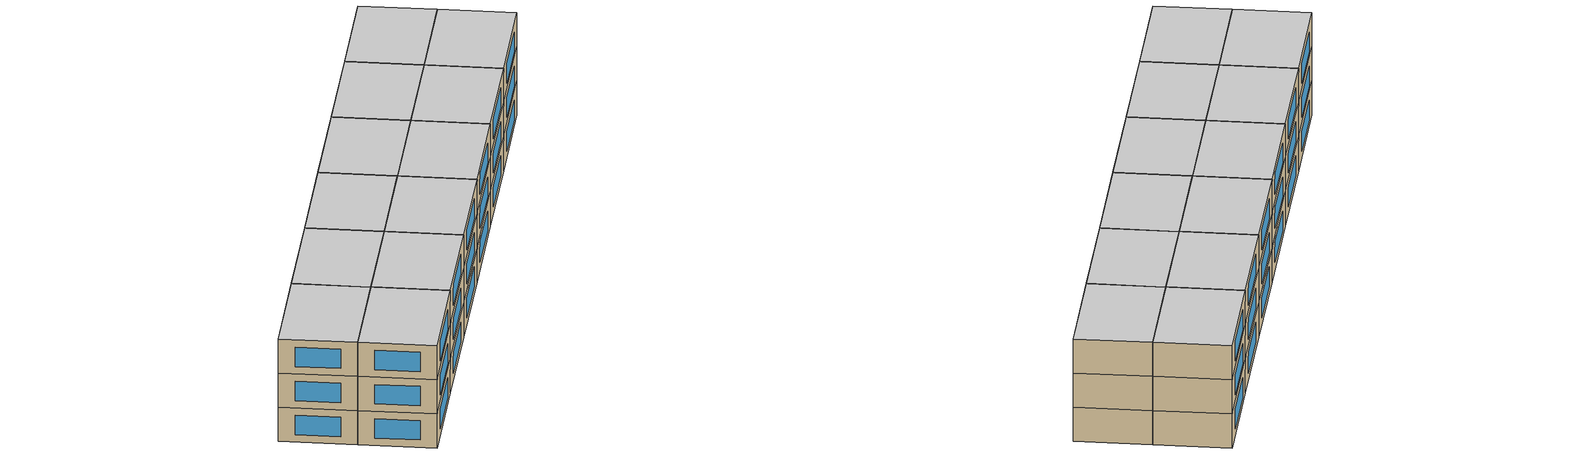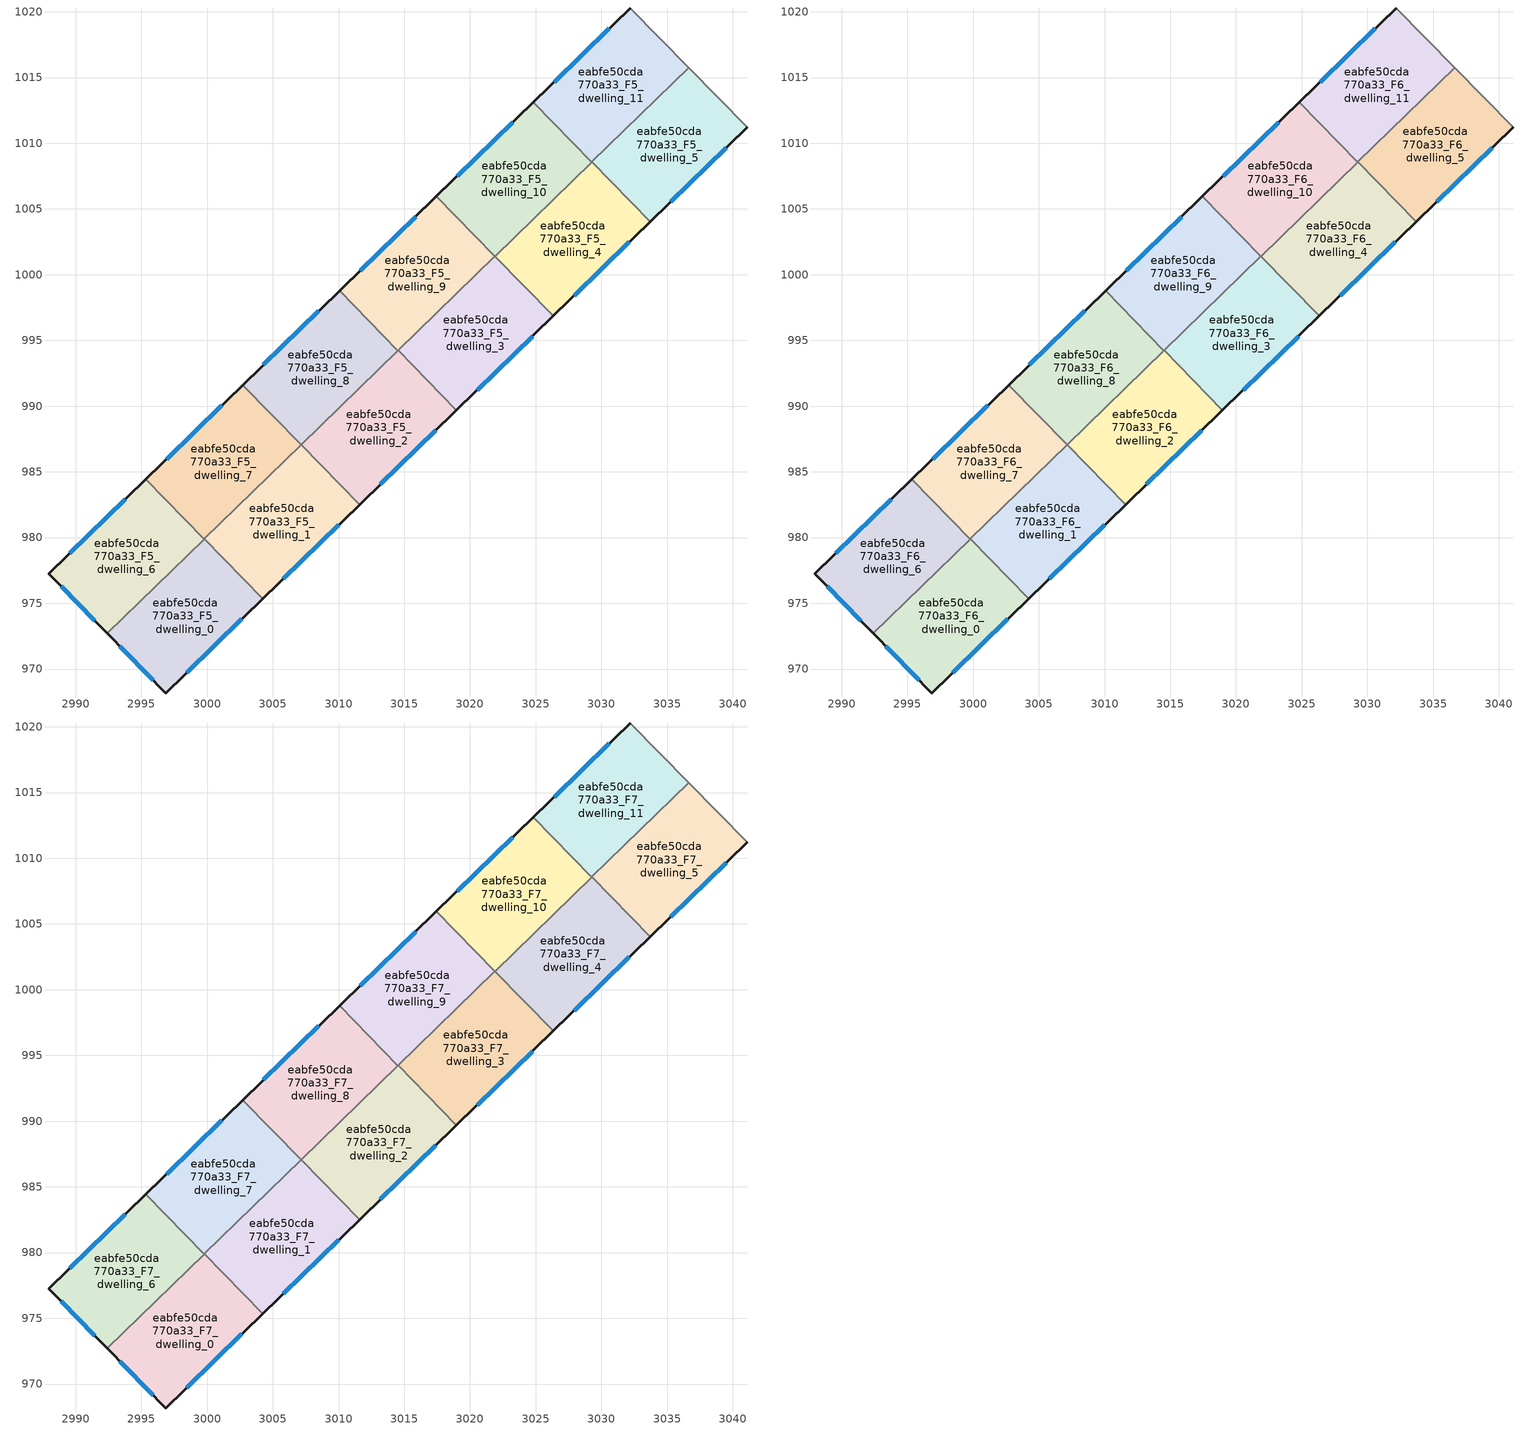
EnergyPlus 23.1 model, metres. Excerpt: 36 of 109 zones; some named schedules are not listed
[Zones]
eabfe50cda770a33_F5_dwelling_0
 floor to eabfe50cda770a33_F4_dwelling_0 (EU_floor_Construction): 2999.79,979.89 3004.23,975.34 2996.87,968.17 2992.41,972.71 z15
 wall outside (EU_wall_Construction): 2992.41,972.71 2996.87,968.17 3004.23,975.34 z15:18
 wall to eabfe50cda770a33_F5_dwelling_1 (EU_wall_Construction): 3004.23,975.34 2999.79,979.89 z15:18
 wall to eabfe50cda770a33_F5_dwelling_6 (EU_wall_Construction): 2999.78,979.88 2992.41,972.71 z15:18
 wall to eabfe50cda770a33_F5_dwelling_7 (EU_wall_Construction): 2999.79,979.89 2999.78,979.88 z15:18
 window (EU_Window_Construction): 2998.44,969.71 3002.65,973.8 / 2993.37,971.74 2995.91,969.15 z15.64:17.36
eabfe50cda770a33_F5_dwelling_1
 floor to eabfe50cda770a33_F4_dwelling_1 (EU_floor_Construction): 3007.16,987.07 3011.6,982.51 3004.23,975.34 2999.79,979.89 z15
 wall outside (EU_wall_Construction): 3004.23,975.34 3011.6,982.51 z15:18
 wall to eabfe50cda770a33_F5_dwelling_2 (EU_wall_Construction): 3011.6,982.51 3007.16,987.07 z15:18
 wall to eabfe50cda770a33_F5_dwelling_7 (EU_wall_Construction): 3007.15,987.05 2999.79,979.89 z15:18
 wall to eabfe50cda770a33_F5_dwelling_8 (EU_wall_Construction): 3007.16,987.07 3007.15,987.05 z15:18
 window (EU_Window_Construction): 3005.81,976.88 3010.02,980.98 z15.64:17.36
eabfe50cda770a33_F5_dwelling_10
 floor to eabfe50cda770a33_F4_dwelling_10 (EU_floor_Construction): 3024.82,1013.13 3029.26,1008.57 3021.89,1001.4 3017.45,1005.95 z15
 wall outside (EU_wall_Construction): 3024.82,1013.13 3017.45,1005.95 z15:18
 wall to eabfe50cda770a33_F5_dwelling_11 (EU_wall_Construction): 3029.26,1008.57 3024.82,1013.13 z15:18
 wall to eabfe50cda770a33_F5_dwelling_9 (EU_wall_Construction): 3017.45,1005.95 3021.89,1001.4 z15:18
 wall to eabfe50cda770a33_F5_dwelling_4 (EU_wall_Construction): 3021.91,1001.41 3029.26,1008.57 z15:18
 wall to eabfe50cda770a33_F5_dwelling_3 (EU_wall_Construction): 3021.89,1001.4 3021.91,1001.41 z15:18
 window (EU_Window_Construction): 3023.24,1011.59 3019.03,1007.49 z15.64:17.36
eabfe50cda770a33_F5_dwelling_11
 floor to eabfe50cda770a33_F4_dwelling_11 (EU_floor_Construction): 3032.18,1020.29 3036.64,1015.75 3029.26,1008.57 3024.82,1013.13 z15
 wall outside (EU_wall_Construction): 3032.18,1020.29 3024.82,1013.13 z15:18
 wall adiabatic (EU_wall_Construction): 3036.64,1015.75 3032.18,1020.29 z15:18
 wall to eabfe50cda770a33_F5_dwelling_5 (EU_wall_Construction): 3029.28,1008.59 3036.64,1015.75 z15:18
 wall to eabfe50cda770a33_F5_dwelling_4 (EU_wall_Construction): 3029.26,1008.57 3029.27,1008.59 z15:18
 window (EU_Window_Construction): 3030.61,1018.76 3026.4,1014.66 z15.64:17.36
eabfe50cda770a33_F5_dwelling_2
 floor to eabfe50cda770a33_F4_dwelling_2 (EU_floor_Construction): 3014.53,994.24 3018.97,989.68 3011.6,982.51 3007.16,987.07 z15
 wall outside (EU_wall_Construction): 3011.6,982.51 3018.97,989.68 z15:18
 wall to eabfe50cda770a33_F5_dwelling_3 (EU_wall_Construction): 3018.97,989.68 3014.53,994.24 z15:18
 wall to eabfe50cda770a33_F5_dwelling_8 (EU_wall_Construction): 3014.52,994.22 3007.16,987.07 z15:18
 wall to eabfe50cda770a33_F5_dwelling_9 (EU_wall_Construction): 3014.53,994.24 3014.52,994.22 z15:18
 window (EU_Window_Construction): 3013.18,984.05 3017.39,988.15 z15.64:17.36
eabfe50cda770a33_F5_dwelling_3
 floor to eabfe50cda770a33_F4_dwelling_3 (EU_floor_Construction): 3021.91,1001.42 3026.34,996.86 3018.97,989.68 3014.53,994.24 z15
 wall outside (EU_wall_Construction): 3018.97,989.68 3026.34,996.86 z15:18
 wall to eabfe50cda770a33_F5_dwelling_4 (EU_wall_Construction): 3026.34,996.86 3021.91,1001.42 z15:18
 wall to eabfe50cda770a33_F5_dwelling_9 (EU_wall_Construction): 3021.89,1001.4 3014.53,994.24 z15:18
 window (EU_Window_Construction): 3020.55,991.22 3024.76,995.32 z15.64:17.36
eabfe50cda770a33_F5_dwelling_4
 floor to eabfe50cda770a33_F4_dwelling_4 (EU_floor_Construction): 3029.28,1008.59 3033.71,1004.03 3026.34,996.86 3021.91,1001.42 z15
 wall outside (EU_wall_Construction): 3026.34,996.86 3033.71,1004.03 z15:18
 wall to eabfe50cda770a33_F5_dwelling_5 (EU_wall_Construction): 3033.71,1004.03 3029.28,1008.59 z15:18
 window (EU_Window_Construction): 3027.92,998.39 3032.13,1002.49 z15.64:17.36
eabfe50cda770a33_F5_dwelling_5
 floor to eabfe50cda770a33_F4_dwelling_5 (EU_floor_Construction): 3036.64,1015.75 3041.09,1011.21 3033.71,1004.03 3029.28,1008.59 z15
 wall outside (EU_wall_Construction): 3033.71,1004.03 3041.09,1011.21 z15:18
 wall adiabatic (EU_wall_Construction): 3041.09,1011.21 3036.64,1015.75 z15:18
 window (EU_Window_Construction): 3035.29,1005.57 3039.51,1009.67 z15.64:17.36
eabfe50cda770a33_F5_dwelling_6
 floor to eabfe50cda770a33_F4_dwelling_6 (EU_floor_Construction): 2995.34,984.43 2999.78,979.88 2992.41,972.71 2987.96,977.25 z15
 wall outside (EU_wall_Construction): 2995.34,984.43 2987.96,977.25 2992.41,972.71 z15:18
 wall to eabfe50cda770a33_F5_dwelling_7 (EU_wall_Construction): 2999.78,979.88 2995.34,984.43 z15:18
 window (EU_Window_Construction): 2988.91,976.28 2991.46,973.69 / 2993.76,982.9 2989.54,978.79 z15.64:17.36
eabfe50cda770a33_F5_dwelling_7
 floor to eabfe50cda770a33_F4_dwelling_7 (EU_floor_Construction): 3002.71,991.61 3007.15,987.05 2999.78,979.88 2995.34,984.43 z15
 wall outside (EU_wall_Construction): 3002.71,991.61 2995.34,984.43 z15:18
 wall to eabfe50cda770a33_F5_dwelling_8 (EU_wall_Construction): 3007.15,987.05 3002.71,991.61 z15:18
 window (EU_Window_Construction): 3001.13,990.07 2996.92,985.97 z15.64:17.36
eabfe50cda770a33_F5_dwelling_8
 floor to eabfe50cda770a33_F4_dwelling_8 (EU_floor_Construction): 3010.08,998.78 3014.52,994.22 3007.15,987.05 3002.71,991.61 z15
 wall outside (EU_wall_Construction): 3010.08,998.78 3002.71,991.61 z15:18
 wall to eabfe50cda770a33_F5_dwelling_9 (EU_wall_Construction): 3014.52,994.22 3010.08,998.78 z15:18
 window (EU_Window_Construction): 3008.5,997.24 3004.29,993.14 z15.64:17.36
eabfe50cda770a33_F5_dwelling_9
 floor to eabfe50cda770a33_F4_dwelling_9 (EU_floor_Construction): 3017.45,1005.95 3021.89,1001.4 3014.52,994.22 3010.08,998.78 z15
 wall outside (EU_wall_Construction): 3017.45,1005.95 3010.08,998.78 z15:18
 window (EU_Window_Construction): 3015.87,1004.42 3011.66,1000.32 z15.64:17.36
eabfe50cda770a33_F6_dwelling_0
 floor to eabfe50cda770a33_F5_dwelling_0 (EU_floor_Construction): 2999.79,979.89 3004.23,975.34 2996.87,968.17 2992.41,972.71 z18
 wall outside (EU_wall_Construction): 2992.41,972.71 2996.87,968.17 3004.23,975.34 z18:21
 wall to eabfe50cda770a33_F6_dwelling_1 (EU_wall_Construction): 3004.23,975.34 2999.79,979.89 z18:21
 wall to eabfe50cda770a33_F6_dwelling_6 (EU_wall_Construction): 2999.78,979.88 2992.41,972.71 z18:21
 wall to eabfe50cda770a33_F6_dwelling_7 (EU_wall_Construction): 2999.79,979.89 2999.78,979.88 z18:21
 window (EU_Window_Construction): 2998.44,969.71 3002.65,973.8 / 2993.37,971.74 2995.91,969.15 z18.64:20.36
eabfe50cda770a33_F6_dwelling_1
 floor to eabfe50cda770a33_F5_dwelling_1 (EU_floor_Construction): 3007.16,987.07 3011.6,982.51 3004.23,975.34 2999.79,979.89 z18
 wall outside (EU_wall_Construction): 3004.23,975.34 3011.6,982.51 z18:21
 wall to eabfe50cda770a33_F6_dwelling_2 (EU_wall_Construction): 3011.6,982.51 3007.16,987.07 z18:21
 wall to eabfe50cda770a33_F6_dwelling_7 (EU_wall_Construction): 3007.15,987.05 2999.79,979.89 z18:21
 wall to eabfe50cda770a33_F6_dwelling_8 (EU_wall_Construction): 3007.16,987.07 3007.15,987.05 z18:21
 window (EU_Window_Construction): 3005.81,976.88 3010.02,980.98 z18.64:20.36
eabfe50cda770a33_F6_dwelling_10
 floor to eabfe50cda770a33_F5_dwelling_10 (EU_floor_Construction): 3024.82,1013.13 3029.26,1008.57 3021.89,1001.4 3017.45,1005.95 z18
 wall outside (EU_wall_Construction): 3024.82,1013.13 3017.45,1005.95 z18:21
 wall to eabfe50cda770a33_F6_dwelling_11 (EU_wall_Construction): 3029.26,1008.57 3024.82,1013.13 z18:21
 wall to eabfe50cda770a33_F6_dwelling_9 (EU_wall_Construction): 3017.45,1005.95 3021.89,1001.4 z18:21
 wall to eabfe50cda770a33_F6_dwelling_4 (EU_wall_Construction): 3021.91,1001.41 3029.26,1008.57 z18:21
 wall to eabfe50cda770a33_F6_dwelling_3 (EU_wall_Construction): 3021.89,1001.4 3021.91,1001.41 z18:21
 window (EU_Window_Construction): 3023.24,1011.59 3019.03,1007.49 z18.64:20.36
eabfe50cda770a33_F6_dwelling_11
 floor to eabfe50cda770a33_F5_dwelling_11 (EU_floor_Construction): 3032.18,1020.29 3036.64,1015.75 3029.26,1008.57 3024.82,1013.13 z18
 wall outside (EU_wall_Construction): 3032.18,1020.29 3024.82,1013.13 z18:21
 wall adiabatic (EU_wall_Construction): 3036.64,1015.75 3032.18,1020.29 z18:21
 wall to eabfe50cda770a33_F6_dwelling_5 (EU_wall_Construction): 3029.28,1008.59 3036.64,1015.75 z18:21
 wall to eabfe50cda770a33_F6_dwelling_4 (EU_wall_Construction): 3029.26,1008.57 3029.27,1008.59 z18:21
 window (EU_Window_Construction): 3030.61,1018.76 3026.4,1014.66 z18.64:20.36
eabfe50cda770a33_F6_dwelling_2
 floor to eabfe50cda770a33_F5_dwelling_2 (EU_floor_Construction): 3014.53,994.24 3018.97,989.68 3011.6,982.51 3007.16,987.07 z18
 wall outside (EU_wall_Construction): 3011.6,982.51 3018.97,989.68 z18:21
 wall to eabfe50cda770a33_F6_dwelling_3 (EU_wall_Construction): 3018.97,989.68 3014.53,994.24 z18:21
 wall to eabfe50cda770a33_F6_dwelling_8 (EU_wall_Construction): 3014.52,994.22 3007.16,987.07 z18:21
 wall to eabfe50cda770a33_F6_dwelling_9 (EU_wall_Construction): 3014.53,994.24 3014.52,994.22 z18:21
 window (EU_Window_Construction): 3013.18,984.05 3017.39,988.15 z18.64:20.36
eabfe50cda770a33_F6_dwelling_3
 floor to eabfe50cda770a33_F5_dwelling_3 (EU_floor_Construction): 3021.91,1001.42 3026.34,996.86 3018.97,989.68 3014.53,994.24 z18
 wall outside (EU_wall_Construction): 3018.97,989.68 3026.34,996.86 z18:21
 wall to eabfe50cda770a33_F6_dwelling_4 (EU_wall_Construction): 3026.34,996.86 3021.91,1001.42 z18:21
 wall to eabfe50cda770a33_F6_dwelling_9 (EU_wall_Construction): 3021.89,1001.4 3014.53,994.24 z18:21
 window (EU_Window_Construction): 3020.55,991.22 3024.76,995.32 z18.64:20.36
eabfe50cda770a33_F6_dwelling_4
 floor to eabfe50cda770a33_F5_dwelling_4 (EU_floor_Construction): 3029.28,1008.59 3033.71,1004.03 3026.34,996.86 3021.91,1001.42 z18
 wall outside (EU_wall_Construction): 3026.34,996.86 3033.71,1004.03 z18:21
 wall to eabfe50cda770a33_F6_dwelling_5 (EU_wall_Construction): 3033.71,1004.03 3029.28,1008.59 z18:21
 window (EU_Window_Construction): 3027.92,998.39 3032.13,1002.49 z18.64:20.36
eabfe50cda770a33_F6_dwelling_5
 floor to eabfe50cda770a33_F5_dwelling_5 (EU_floor_Construction): 3036.64,1015.75 3041.09,1011.21 3033.71,1004.03 3029.28,1008.59 z18
 wall outside (EU_wall_Construction): 3033.71,1004.03 3041.09,1011.21 z18:21
 wall adiabatic (EU_wall_Construction): 3041.09,1011.21 3036.64,1015.75 z18:21
 window (EU_Window_Construction): 3035.29,1005.57 3039.51,1009.67 z18.64:20.36
eabfe50cda770a33_F6_dwelling_6
 floor to eabfe50cda770a33_F5_dwelling_6 (EU_floor_Construction): 2995.34,984.43 2999.78,979.88 2992.41,972.71 2987.96,977.25 z18
 wall outside (EU_wall_Construction): 2995.34,984.43 2987.96,977.25 2992.41,972.71 z18:21
 wall to eabfe50cda770a33_F6_dwelling_7 (EU_wall_Construction): 2999.78,979.88 2995.34,984.43 z18:21
 window (EU_Window_Construction): 2988.91,976.28 2991.46,973.69 / 2993.76,982.9 2989.54,978.79 z18.64:20.36
eabfe50cda770a33_F6_dwelling_7
 floor to eabfe50cda770a33_F5_dwelling_7 (EU_floor_Construction): 3002.71,991.61 3007.15,987.05 2999.78,979.88 2995.34,984.43 z18
 wall outside (EU_wall_Construction): 3002.71,991.61 2995.34,984.43 z18:21
 wall to eabfe50cda770a33_F6_dwelling_8 (EU_wall_Construction): 3007.15,987.05 3002.71,991.61 z18:21
 window (EU_Window_Construction): 3001.13,990.07 2996.92,985.97 z18.64:20.36
eabfe50cda770a33_F6_dwelling_8
 floor to eabfe50cda770a33_F5_dwelling_8 (EU_floor_Construction): 3010.08,998.78 3014.52,994.22 3007.15,987.05 3002.71,991.61 z18
 wall outside (EU_wall_Construction): 3010.08,998.78 3002.71,991.61 z18:21
 wall to eabfe50cda770a33_F6_dwelling_9 (EU_wall_Construction): 3014.52,994.22 3010.08,998.78 z18:21
 window (EU_Window_Construction): 3008.5,997.24 3004.29,993.14 z18.64:20.36
eabfe50cda770a33_F6_dwelling_9
 floor to eabfe50cda770a33_F5_dwelling_9 (EU_floor_Construction): 3017.45,1005.95 3021.89,1001.4 3014.52,994.22 3010.08,998.78 z18
 wall outside (EU_wall_Construction): 3017.45,1005.95 3010.08,998.78 z18:21
 window (EU_Window_Construction): 3015.87,1004.42 3011.66,1000.32 z18.64:20.36
eabfe50cda770a33_F7_dwelling_0
 floor to eabfe50cda770a33_F6_dwelling_0 (EU_floor_Construction): 2999.79,979.89 3004.23,975.34 2996.87,968.17 2992.41,972.71 z21
 wall outside (EU_wall_Construction): 2992.41,972.71 2996.87,968.17 3004.23,975.34 z21:24
 wall to eabfe50cda770a33_F7_dwelling_1 (EU_wall_Construction): 3004.23,975.34 2999.79,979.89 z21:24
 wall to eabfe50cda770a33_F7_dwelling_6 (EU_wall_Construction): 2999.78,979.88 2992.41,972.71 z21:24
 wall to eabfe50cda770a33_F7_dwelling_7 (EU_wall_Construction): 2999.79,979.89 2999.78,979.88 z21:24
 window (EU_Window_Construction): 2998.44,969.71 3002.65,973.8 / 2993.37,971.74 2995.91,969.15 z21.64:23.36
 ceiling to eabfe50cda770a33_F8_dwelling_0 (EU_floor_Construction): 3004.23,975.34 2999.79,979.89 2992.41,972.71 2996.87,968.17 z24
eabfe50cda770a33_F7_dwelling_1
 floor to eabfe50cda770a33_F6_dwelling_1 (EU_floor_Construction): 3007.16,987.07 3011.6,982.51 3004.23,975.34 2999.79,979.89 z21
 wall outside (EU_wall_Construction): 3004.23,975.34 3011.6,982.51 z21:24
 wall to eabfe50cda770a33_F7_dwelling_2 (EU_wall_Construction): 3011.6,982.51 3007.16,987.07 z21:24
 wall to eabfe50cda770a33_F7_dwelling_7 (EU_wall_Construction): 3007.15,987.05 2999.79,979.89 z21:24
 wall to eabfe50cda770a33_F7_dwelling_8 (EU_wall_Construction): 3007.16,987.07 3007.15,987.05 z21:24
 window (EU_Window_Construction): 3005.81,976.88 3010.02,980.98 z21.64:23.36
 ceiling to eabfe50cda770a33_F8_dwelling_1 (EU_floor_Construction): 3011.6,982.51 3007.16,987.07 2999.79,979.89 3004.23,975.34 z24
eabfe50cda770a33_F7_dwelling_10
 floor to eabfe50cda770a33_F6_dwelling_10 (EU_floor_Construction): 3024.82,1013.13 3029.26,1008.57 3021.89,1001.4 3017.45,1005.95 z21
 wall outside (EU_wall_Construction): 3024.82,1013.13 3017.45,1005.95 z21:24
 wall to eabfe50cda770a33_F7_dwelling_11 (EU_wall_Construction): 3029.26,1008.57 3024.82,1013.13 z21:24
 wall to eabfe50cda770a33_F7_dwelling_9 (EU_wall_Construction): 3017.45,1005.95 3021.89,1001.4 z21:24
 wall to eabfe50cda770a33_F7_dwelling_4 (EU_wall_Construction): 3021.91,1001.41 3029.26,1008.57 z21:24
 wall to eabfe50cda770a33_F7_dwelling_3 (EU_wall_Construction): 3021.89,1001.4 3021.91,1001.41 z21:24
 window (EU_Window_Construction): 3023.24,1011.59 3019.03,1007.49 z21.64:23.36
 ceiling to eabfe50cda770a33_F8_dwelling_10 (EU_floor_Construction): 3029.26,1008.57 3024.82,1013.13 3017.45,1005.95 3021.89,1001.4 z24
eabfe50cda770a33_F7_dwelling_11
 floor to eabfe50cda770a33_F6_dwelling_11 (EU_floor_Construction): 3032.18,1020.29 3036.64,1015.75 3029.26,1008.57 3024.82,1013.13 z21
 wall outside (EU_wall_Construction): 3032.18,1020.29 3024.82,1013.13 z21:24
 wall adiabatic (EU_wall_Construction): 3036.64,1015.75 3032.18,1020.29 z21:24
 wall to eabfe50cda770a33_F7_dwelling_5 (EU_wall_Construction): 3029.28,1008.59 3036.64,1015.75 z21:24
 wall to eabfe50cda770a33_F7_dwelling_4 (EU_wall_Construction): 3029.26,1008.57 3029.27,1008.59 z21:24
 window (EU_Window_Construction): 3030.61,1018.76 3026.4,1014.66 z21.64:23.36
 ceiling to eabfe50cda770a33_F8_dwelling_11 (EU_floor_Construction): 3036.64,1015.75 3032.18,1020.29 3024.82,1013.13 3029.26,1008.57 z24
eabfe50cda770a33_F7_dwelling_2
 floor to eabfe50cda770a33_F6_dwelling_2 (EU_floor_Construction): 3014.53,994.24 3018.97,989.68 3011.6,982.51 3007.16,987.07 z21
 wall outside (EU_wall_Construction): 3011.6,982.51 3018.97,989.68 z21:24
 wall to eabfe50cda770a33_F7_dwelling_3 (EU_wall_Construction): 3018.97,989.68 3014.53,994.24 z21:24
 wall to eabfe50cda770a33_F7_dwelling_8 (EU_wall_Construction): 3014.52,994.22 3007.16,987.07 z21:24
 wall to eabfe50cda770a33_F7_dwelling_9 (EU_wall_Construction): 3014.53,994.24 3014.52,994.22 z21:24
 window (EU_Window_Construction): 3013.18,984.05 3017.39,988.15 z21.64:23.36
 ceiling to eabfe50cda770a33_F8_dwelling_2 (EU_floor_Construction): 3018.97,989.68 3014.53,994.24 3007.16,987.07 3011.6,982.51 z24
eabfe50cda770a33_F7_dwelling_3
 floor to eabfe50cda770a33_F6_dwelling_3 (EU_floor_Construction): 3021.91,1001.42 3026.34,996.86 3018.97,989.68 3014.53,994.24 z21
 wall outside (EU_wall_Construction): 3018.97,989.68 3026.34,996.86 z21:24
 wall to eabfe50cda770a33_F7_dwelling_4 (EU_wall_Construction): 3026.34,996.86 3021.91,1001.42 z21:24
 wall to eabfe50cda770a33_F7_dwelling_9 (EU_wall_Construction): 3021.89,1001.4 3014.53,994.24 z21:24
 window (EU_Window_Construction): 3020.55,991.22 3024.76,995.32 z21.64:23.36
 ceiling to eabfe50cda770a33_F8_dwelling_3 (EU_floor_Construction): 3026.34,996.86 3021.91,1001.42 3014.53,994.24 3018.97,989.68 z24
eabfe50cda770a33_F7_dwelling_4
 floor to eabfe50cda770a33_F6_dwelling_4 (EU_floor_Construction): 3029.28,1008.59 3033.71,1004.03 3026.34,996.86 3021.91,1001.42 z21
 wall outside (EU_wall_Construction): 3026.34,996.86 3033.71,1004.03 z21:24
 wall to eabfe50cda770a33_F7_dwelling_5 (EU_wall_Construction): 3033.71,1004.03 3029.28,1008.59 z21:24
 window (EU_Window_Construction): 3027.92,998.39 3032.13,1002.49 z21.64:23.36
 ceiling to eabfe50cda770a33_F8_dwelling_4 (EU_floor_Construction): 3033.71,1004.03 3029.28,1008.59 3021.91,1001.42 3026.34,996.86 z24
eabfe50cda770a33_F7_dwelling_5
 floor to eabfe50cda770a33_F6_dwelling_5 (EU_floor_Construction): 3036.64,1015.75 3041.09,1011.21 3033.71,1004.03 3029.28,1008.59 z21
 wall outside (EU_wall_Construction): 3033.71,1004.03 3041.09,1011.21 z21:24
 wall adiabatic (EU_wall_Construction): 3041.09,1011.21 3036.64,1015.75 z21:24
 window (EU_Window_Construction): 3035.29,1005.57 3039.51,1009.67 z21.64:23.36
 ceiling to eabfe50cda770a33_F8_dwelling_5 (EU_floor_Construction): 3041.09,1011.21 3036.64,1015.75 3029.28,1008.59 3033.71,1004.03 z24
eabfe50cda770a33_F7_dwelling_6
 floor to eabfe50cda770a33_F6_dwelling_6 (EU_floor_Construction): 2995.34,984.43 2999.78,979.88 2992.41,972.71 2987.96,977.25 z21
 wall outside (EU_wall_Construction): 2995.34,984.43 2987.96,977.25 2992.41,972.71 z21:24
 wall to eabfe50cda770a33_F7_dwelling_7 (EU_wall_Construction): 2999.78,979.88 2995.34,984.43 z21:24
 window (EU_Window_Construction): 2988.91,976.28 2991.46,973.69 / 2993.76,982.9 2989.54,978.79 z21.64:23.36
 ceiling to eabfe50cda770a33_F8_dwelling_6 (EU_floor_Construction): 2999.78,979.88 2995.34,984.43 2987.96,977.25 2992.41,972.71 z24
eabfe50cda770a33_F7_dwelling_7
 floor to eabfe50cda770a33_F6_dwelling_7 (EU_floor_Construction): 3002.71,991.61 3007.15,987.05 2999.78,979.88 2995.34,984.43 z21
 wall outside (EU_wall_Construction): 3002.71,991.61 2995.34,984.43 z21:24
 wall to eabfe50cda770a33_F7_dwelling_8 (EU_wall_Construction): 3007.15,987.05 3002.71,991.61 z21:24
 window (EU_Window_Construction): 3001.13,990.07 2996.92,985.97 z21.64:23.36
 ceiling to eabfe50cda770a33_F8_dwelling_7 (EU_floor_Construction): 3007.15,987.05 3002.71,991.61 2995.34,984.43 2999.78,979.88 z24
eabfe50cda770a33_F7_dwelling_8
 floor to eabfe50cda770a33_F6_dwelling_8 (EU_floor_Construction): 3010.08,998.78 3014.52,994.22 3007.15,987.05 3002.71,991.61 z21
 wall outside (EU_wall_Construction): 3010.08,998.78 3002.71,991.61 z21:24
 wall to eabfe50cda770a33_F7_dwelling_9 (EU_wall_Construction): 3014.52,994.22 3010.08,998.78 z21:24
 window (EU_Window_Construction): 3008.5,997.24 3004.29,993.14 z21.64:23.36
 ceiling to eabfe50cda770a33_F8_dwelling_8 (EU_floor_Construction): 3014.52,994.22 3010.08,998.78 3002.71,991.61 3007.15,987.05 z24
eabfe50cda770a33_F7_dwelling_9
 floor to eabfe50cda770a33_F6_dwelling_9 (EU_floor_Construction): 3017.45,1005.95 3021.89,1001.4 3014.52,994.22 3010.08,998.78 z21
 wall outside (EU_wall_Construction): 3017.45,1005.95 3010.08,998.78 z21:24
 window (EU_Window_Construction): 3015.87,1004.42 3011.66,1000.32 z21.64:23.36
 ceiling to eabfe50cda770a33_F8_dwelling_9 (EU_floor_Construction): 3021.89,1001.4 3017.45,1005.95 3010.08,998.78 3014.52,994.22 z24
[Building]
EU S2 Campaign: North Axis=0; Terrain=City; Solar Distribution=FullExterior
[Site:Location]
Yerevan-Zvartnots.Intl.AP: Latitude=40.15; Longitude=44.383; Time Zone=4; Elevation=854
[SizingPeriod:WeatherFileDays]
AnnualSizingPeriod: Begin Month=1; Begin Day of Month=1; End Month=12; End Day of Month=31; Day of Week for Start Day=Monday; Use Weather File Daylight Saving Period=No; Use Weather File Rain and Snow Indicators=No
[MATERIAL]
EU_InternalMass_Material: Roughness=MediumRough; Thickness=0.1; Conductivity=1; Density=1800; Specific Heat=900; Thermal Absorptance=0.9; Solar Absorptance=0.7; Visible Absorptance=0.7
[MATERIAL:NOMASS] Roughness=MediumRough; Thermal Absorptance=0.9; Solar Absorptance=0.7; Visible Absorptance=0.7
Name | Thermal Resistance
EU_wall_NoMass | 1.05043
EU_floor_NoMass | 0.478065
[WINDOWMATERIAL:SIMPLEGLAZINGSYSTEM]
EU_Window_SimpleGlazing: UFactor=2.5566; Solar Heat Gain Coefficient=0.75; Visible Transmittance=0.75
[CONSTRUCTION]
EU_wall_Construction: EU_wall_NoMass
EU_floor_Construction: EU_floor_NoMass
EU_Window_Construction: EU_Window_SimpleGlazing
EU_InternalMass_Construction: EU_InternalMass_Material
[ZONE] Type=1; Multiplier=1; Ceiling Height=autocalculate; Floor Area=autocalculate; Part of Total Floor Area=Yes
Name | Volume
eabfe50cda770a33_F5_dwelling_0; eabfe50cda770a33_F6_dwelling_0; eabfe50cda770a33_F7_dwelling_0 | 196.178
eabfe50cda770a33_F5_dwelling_1; eabfe50cda770a33_F6_dwelling_1; eabfe50cda770a33_F7_dwelling_1 | 196.17
eabfe50cda770a33_F5_dwelling_10; eabfe50cda770a33_F6_dwelling_10; eabfe50cda770a33_F7_dwelling_10; eabfe50cda770a33_F5_dwelling_8; eabfe50cda770a33_F6_dwelling_8; eabfe50cda770a33_F7_dwelling_8 | 196.192
eabfe50cda770a33_F5_dwelling_11; eabfe50cda770a33_F6_dwelling_11; eabfe50cda770a33_F7_dwelling_11 | 196.218
eabfe50cda770a33_F5_dwelling_2; eabfe50cda770a33_F6_dwelling_2; eabfe50cda770a33_F7_dwelling_2 | 196.201
eabfe50cda770a33_F5_dwelling_3; eabfe50cda770a33_F6_dwelling_3; eabfe50cda770a33_F7_dwelling_3; eabfe50cda770a33_F5_dwelling_4; eabfe50cda770a33_F6_dwelling_4; eabfe50cda770a33_F7_dwelling_4 | 196.188
eabfe50cda770a33_F5_dwelling_5; eabfe50cda770a33_F6_dwelling_5; eabfe50cda770a33_F7_dwelling_5 | 196.182
eabfe50cda770a33_F5_dwelling_6; eabfe50cda770a33_F6_dwelling_6; eabfe50cda770a33_F7_dwelling_6 | 196.204
eabfe50cda770a33_F5_dwelling_7; eabfe50cda770a33_F6_dwelling_7; eabfe50cda770a33_F7_dwelling_7; eabfe50cda770a33_F5_dwelling_9; eabfe50cda770a33_F6_dwelling_9; eabfe50cda770a33_F7_dwelling_9 | 196.206
[INTERNALMASS] Construction=EU_InternalMass_Construction
Name | Zone or ZoneList | Surface Area
eabfe50cda770a33_F5_dwelling_0_EU_InternalMass | eabfe50cda770a33_F5_dwelling_0 | 65.3928
eabfe50cda770a33_F5_dwelling_1_EU_InternalMass | eabfe50cda770a33_F5_dwelling_1 | 65.39
eabfe50cda770a33_F5_dwelling_2_EU_InternalMass | eabfe50cda770a33_F5_dwelling_2 | 65.4004
eabfe50cda770a33_F5_dwelling_3_EU_InternalMass | eabfe50cda770a33_F5_dwelling_3 | 65.396
eabfe50cda770a33_F5_dwelling_4_EU_InternalMass | eabfe50cda770a33_F5_dwelling_4 | 65.396
eabfe50cda770a33_F5_dwelling_5_EU_InternalMass | eabfe50cda770a33_F5_dwelling_5 | 65.3943
eabfe50cda770a33_F5_dwelling_6_EU_InternalMass | eabfe50cda770a33_F5_dwelling_6 | 65.4015
eabfe50cda770a33_F5_dwelling_7_EU_InternalMass | eabfe50cda770a33_F5_dwelling_7 | 65.4019
eabfe50cda770a33_F5_dwelling_8_EU_InternalMass | eabfe50cda770a33_F5_dwelling_8 | 65.3973
eabfe50cda770a33_F5_dwelling_9_EU_InternalMass | eabfe50cda770a33_F5_dwelling_9 | 65.4019
eabfe50cda770a33_F5_dwelling_10_EU_InternalMass | eabfe50cda770a33_F5_dwelling_10 | 65.3973
eabfe50cda770a33_F5_dwelling_11_EU_InternalMass | eabfe50cda770a33_F5_dwelling_11 | 65.406
eabfe50cda770a33_F6_dwelling_0_EU_InternalMass | eabfe50cda770a33_F6_dwelling_0 | 65.3928
eabfe50cda770a33_F6_dwelling_1_EU_InternalMass | eabfe50cda770a33_F6_dwelling_1 | 65.39
eabfe50cda770a33_F6_dwelling_2_EU_InternalMass | eabfe50cda770a33_F6_dwelling_2 | 65.4004
eabfe50cda770a33_F6_dwelling_3_EU_InternalMass | eabfe50cda770a33_F6_dwelling_3 | 65.396
eabfe50cda770a33_F6_dwelling_4_EU_InternalMass | eabfe50cda770a33_F6_dwelling_4 | 65.396
eabfe50cda770a33_F6_dwelling_5_EU_InternalMass | eabfe50cda770a33_F6_dwelling_5 | 65.3943
eabfe50cda770a33_F6_dwelling_6_EU_InternalMass | eabfe50cda770a33_F6_dwelling_6 | 65.4015
eabfe50cda770a33_F6_dwelling_7_EU_InternalMass | eabfe50cda770a33_F6_dwelling_7 | 65.4019
eabfe50cda770a33_F6_dwelling_8_EU_InternalMass | eabfe50cda770a33_F6_dwelling_8 | 65.3973
eabfe50cda770a33_F6_dwelling_9_EU_InternalMass | eabfe50cda770a33_F6_dwelling_9 | 65.4019
eabfe50cda770a33_F6_dwelling_10_EU_InternalMass | eabfe50cda770a33_F6_dwelling_10 | 65.3973
eabfe50cda770a33_F6_dwelling_11_EU_InternalMass | eabfe50cda770a33_F6_dwelling_11 | 65.406
eabfe50cda770a33_F7_dwelling_0_EU_InternalMass | eabfe50cda770a33_F7_dwelling_0 | 65.3928
eabfe50cda770a33_F7_dwelling_1_EU_InternalMass | eabfe50cda770a33_F7_dwelling_1 | 65.39
eabfe50cda770a33_F7_dwelling_2_EU_InternalMass | eabfe50cda770a33_F7_dwelling_2 | 65.4004
eabfe50cda770a33_F7_dwelling_3_EU_InternalMass | eabfe50cda770a33_F7_dwelling_3 | 65.396
eabfe50cda770a33_F7_dwelling_4_EU_InternalMass | eabfe50cda770a33_F7_dwelling_4 | 65.396
eabfe50cda770a33_F7_dwelling_5_EU_InternalMass | eabfe50cda770a33_F7_dwelling_5 | 65.3943
eabfe50cda770a33_F7_dwelling_6_EU_InternalMass | eabfe50cda770a33_F7_dwelling_6 | 65.4015
eabfe50cda770a33_F7_dwelling_7_EU_InternalMass | eabfe50cda770a33_F7_dwelling_7 | 65.4019
eabfe50cda770a33_F7_dwelling_8_EU_InternalMass | eabfe50cda770a33_F7_dwelling_8 | 65.3973
eabfe50cda770a33_F7_dwelling_9_EU_InternalMass | eabfe50cda770a33_F7_dwelling_9 | 65.4019
eabfe50cda770a33_F7_dwelling_10_EU_InternalMass | eabfe50cda770a33_F7_dwelling_10 | 65.3973
eabfe50cda770a33_F7_dwelling_11_EU_InternalMass | eabfe50cda770a33_F7_dwelling_11 | 65.406
[OTHEREQUIPMENT] Fuel Type=Electricity; Design Level Calculation Method=Watts/Area; Power per Zone Floor Area=1; Fraction Latent=0; Fraction Radiant=0; Fraction Lost=0; Carbon Dioxide Generation Rate=0; EndUse Subcategory=EU_Step8_InternalGains
Name | Zone or ZoneList or Space or SpaceList | Schedule
EU_Step8_InternalGain_eabfe50cda770a33_F5_dwelling_0_f000 | eabfe50cda770a33_F5_dwelling_0 | EU_Step8_GainSchedule_eabfe50cda770a33_F5_dwelling_0_f000
EU_Step8_InternalGain_eabfe50cda770a33_F5_dwelling_1_f000 | eabfe50cda770a33_F5_dwelling_1 | EU_Step8_GainSchedule_eabfe50cda770a33_F5_dwelling_1_f000
EU_Step8_InternalGain_eabfe50cda770a33_F5_dwelling_2_f000 | eabfe50cda770a33_F5_dwelling_2 | EU_Step8_GainSchedule_eabfe50cda770a33_F5_dwelling_2_f000
EU_Step8_InternalGain_eabfe50cda770a33_F5_dwelling_3_f000 | eabfe50cda770a33_F5_dwelling_3 | EU_Step8_GainSchedule_eabfe50cda770a33_F5_dwelling_3_f000
EU_Step8_InternalGain_eabfe50cda770a33_F5_dwelling_4_f000 | eabfe50cda770a33_F5_dwelling_4 | EU_Step8_GainSchedule_eabfe50cda770a33_F5_dwelling_4_f000
EU_Step8_InternalGain_eabfe50cda770a33_F5_dwelling_5_f000 | eabfe50cda770a33_F5_dwelling_5 | EU_Step8_GainSchedule_eabfe50cda770a33_F5_dwelling_5_f000
EU_Step8_InternalGain_eabfe50cda770a33_F5_dwelling_6_f000 | eabfe50cda770a33_F5_dwelling_6 | EU_Step8_GainSchedule_eabfe50cda770a33_F5_dwelling_6_f000
EU_Step8_InternalGain_eabfe50cda770a33_F5_dwelling_7_f000 | eabfe50cda770a33_F5_dwelling_7 | EU_Step8_GainSchedule_eabfe50cda770a33_F5_dwelling_7_f000
EU_Step8_InternalGain_eabfe50cda770a33_F5_dwelling_8_f000 | eabfe50cda770a33_F5_dwelling_8 | EU_Step8_GainSchedule_eabfe50cda770a33_F5_dwelling_8_f000
EU_Step8_InternalGain_eabfe50cda770a33_F5_dwelling_9_f000 | eabfe50cda770a33_F5_dwelling_9 | EU_Step8_GainSchedule_eabfe50cda770a33_F5_dwelling_9_f000
EU_Step8_InternalGain_eabfe50cda770a33_F5_dwelling_10_f000 | eabfe50cda770a33_F5_dwelling_10 | EU_Step8_GainSchedule_eabfe50cda770a33_F5_dwelling_10_f000
EU_Step8_InternalGain_eabfe50cda770a33_F5_dwelling_11_f000 | eabfe50cda770a33_F5_dwelling_11 | EU_Step8_GainSchedule_eabfe50cda770a33_F5_dwelling_11_f000
EU_Step8_InternalGain_eabfe50cda770a33_F6_dwelling_0_f000 | eabfe50cda770a33_F6_dwelling_0 | EU_Step8_GainSchedule_eabfe50cda770a33_F6_dwelling_0_f000
EU_Step8_InternalGain_eabfe50cda770a33_F6_dwelling_1_f000 | eabfe50cda770a33_F6_dwelling_1 | EU_Step8_GainSchedule_eabfe50cda770a33_F6_dwelling_1_f000
EU_Step8_InternalGain_eabfe50cda770a33_F6_dwelling_2_f000 | eabfe50cda770a33_F6_dwelling_2 | EU_Step8_GainSchedule_eabfe50cda770a33_F6_dwelling_2_f000
EU_Step8_InternalGain_eabfe50cda770a33_F6_dwelling_3_f000 | eabfe50cda770a33_F6_dwelling_3 | EU_Step8_GainSchedule_eabfe50cda770a33_F6_dwelling_3_f000
EU_Step8_InternalGain_eabfe50cda770a33_F6_dwelling_4_f000 | eabfe50cda770a33_F6_dwelling_4 | EU_Step8_GainSchedule_eabfe50cda770a33_F6_dwelling_4_f000
EU_Step8_InternalGain_eabfe50cda770a33_F6_dwelling_5_f000 | eabfe50cda770a33_F6_dwelling_5 | EU_Step8_GainSchedule_eabfe50cda770a33_F6_dwelling_5_f000
EU_Step8_InternalGain_eabfe50cda770a33_F6_dwelling_6_f000 | eabfe50cda770a33_F6_dwelling_6 | EU_Step8_GainSchedule_eabfe50cda770a33_F6_dwelling_6_f000
EU_Step8_InternalGain_eabfe50cda770a33_F6_dwelling_7_f000 | eabfe50cda770a33_F6_dwelling_7 | EU_Step8_GainSchedule_eabfe50cda770a33_F6_dwelling_7_f000
EU_Step8_InternalGain_eabfe50cda770a33_F6_dwelling_8_f000 | eabfe50cda770a33_F6_dwelling_8 | EU_Step8_GainSchedule_eabfe50cda770a33_F6_dwelling_8_f000
EU_Step8_InternalGain_eabfe50cda770a33_F6_dwelling_9_f000 | eabfe50cda770a33_F6_dwelling_9 | EU_Step8_GainSchedule_eabfe50cda770a33_F6_dwelling_9_f000
EU_Step8_InternalGain_eabfe50cda770a33_F6_dwelling_10_f000 | eabfe50cda770a33_F6_dwelling_10 | EU_Step8_GainSchedule_eabfe50cda770a33_F6_dwelling_10_f000
EU_Step8_InternalGain_eabfe50cda770a33_F6_dwelling_11_f000 | eabfe50cda770a33_F6_dwelling_11 | EU_Step8_GainSchedule_eabfe50cda770a33_F6_dwelling_11_f000
EU_Step8_InternalGain_eabfe50cda770a33_F7_dwelling_0_f000 | eabfe50cda770a33_F7_dwelling_0 | EU_Step8_GainSchedule_eabfe50cda770a33_F7_dwelling_0_f000
EU_Step8_InternalGain_eabfe50cda770a33_F7_dwelling_1_f000 | eabfe50cda770a33_F7_dwelling_1 | EU_Step8_GainSchedule_eabfe50cda770a33_F7_dwelling_1_f000
EU_Step8_InternalGain_eabfe50cda770a33_F7_dwelling_2_f000 | eabfe50cda770a33_F7_dwelling_2 | EU_Step8_GainSchedule_eabfe50cda770a33_F7_dwelling_2_f000
EU_Step8_InternalGain_eabfe50cda770a33_F7_dwelling_3_f000 | eabfe50cda770a33_F7_dwelling_3 | EU_Step8_GainSchedule_eabfe50cda770a33_F7_dwelling_3_f000
EU_Step8_InternalGain_eabfe50cda770a33_F7_dwelling_4_f000 | eabfe50cda770a33_F7_dwelling_4 | EU_Step8_GainSchedule_eabfe50cda770a33_F7_dwelling_4_f000
EU_Step8_InternalGain_eabfe50cda770a33_F7_dwelling_5_f000 | eabfe50cda770a33_F7_dwelling_5 | EU_Step8_GainSchedule_eabfe50cda770a33_F7_dwelling_5_f000
EU_Step8_InternalGain_eabfe50cda770a33_F7_dwelling_6_f000 | eabfe50cda770a33_F7_dwelling_6 | EU_Step8_GainSchedule_eabfe50cda770a33_F7_dwelling_6_f000
EU_Step8_InternalGain_eabfe50cda770a33_F7_dwelling_7_f000 | eabfe50cda770a33_F7_dwelling_7 | EU_Step8_GainSchedule_eabfe50cda770a33_F7_dwelling_7_f000
EU_Step8_InternalGain_eabfe50cda770a33_F7_dwelling_8_f000 | eabfe50cda770a33_F7_dwelling_8 | EU_Step8_GainSchedule_eabfe50cda770a33_F7_dwelling_8_f000
EU_Step8_InternalGain_eabfe50cda770a33_F7_dwelling_9_f000 | eabfe50cda770a33_F7_dwelling_9 | EU_Step8_GainSchedule_eabfe50cda770a33_F7_dwelling_9_f000
EU_Step8_InternalGain_eabfe50cda770a33_F7_dwelling_10_f000 | eabfe50cda770a33_F7_dwelling_10 | EU_Step8_GainSchedule_eabfe50cda770a33_F7_dwelling_10_f000
EU_Step8_InternalGain_eabfe50cda770a33_F7_dwelling_11_f000 | eabfe50cda770a33_F7_dwelling_11 | EU_Step8_GainSchedule_eabfe50cda770a33_F7_dwelling_11_f000
[ZONEVENTILATION:DESIGNFLOWRATE] Schedule=EU_AlwaysOn; Design Flow Rate Calculation Method=AirChanges/Hour; Air Changes per Hour=0.557805; Ventilation Type=Natural; Fan Pressure Rise=0; Fan Total Efficiency=1; Constant Term Coefficient=1; Temperature Term Coefficient=0; Velocity Term Coefficient=0; Velocity Squared Term Coefficient=0; Minimum Indoor Temperature=-100; Maximum Indoor Temperature=100; Delta Temperature=-100; Minimum Outdoor Temperature=-100; Maximum Outdoor Temperature=100; Maximum Wind Speed=40
Name | Zone or ZoneList or Space or SpaceList
EU_ConstantAir_eabfe50cda770a33_F5_dwelling_0 | eabfe50cda770a33_F5_dwelling_0
EU_ConstantAir_eabfe50cda770a33_F5_dwelling_1 | eabfe50cda770a33_F5_dwelling_1
EU_ConstantAir_eabfe50cda770a33_F5_dwelling_2 | eabfe50cda770a33_F5_dwelling_2
EU_ConstantAir_eabfe50cda770a33_F5_dwelling_3 | eabfe50cda770a33_F5_dwelling_3
EU_ConstantAir_eabfe50cda770a33_F5_dwelling_4 | eabfe50cda770a33_F5_dwelling_4
EU_ConstantAir_eabfe50cda770a33_F5_dwelling_5 | eabfe50cda770a33_F5_dwelling_5
EU_ConstantAir_eabfe50cda770a33_F5_dwelling_6 | eabfe50cda770a33_F5_dwelling_6
EU_ConstantAir_eabfe50cda770a33_F5_dwelling_7 | eabfe50cda770a33_F5_dwelling_7
EU_ConstantAir_eabfe50cda770a33_F5_dwelling_8 | eabfe50cda770a33_F5_dwelling_8
EU_ConstantAir_eabfe50cda770a33_F5_dwelling_9 | eabfe50cda770a33_F5_dwelling_9
EU_ConstantAir_eabfe50cda770a33_F5_dwelling_10 | eabfe50cda770a33_F5_dwelling_10
EU_ConstantAir_eabfe50cda770a33_F5_dwelling_11 | eabfe50cda770a33_F5_dwelling_11
EU_ConstantAir_eabfe50cda770a33_F6_dwelling_0 | eabfe50cda770a33_F6_dwelling_0
EU_ConstantAir_eabfe50cda770a33_F6_dwelling_1 | eabfe50cda770a33_F6_dwelling_1
EU_ConstantAir_eabfe50cda770a33_F6_dwelling_2 | eabfe50cda770a33_F6_dwelling_2
EU_ConstantAir_eabfe50cda770a33_F6_dwelling_3 | eabfe50cda770a33_F6_dwelling_3
EU_ConstantAir_eabfe50cda770a33_F6_dwelling_4 | eabfe50cda770a33_F6_dwelling_4
EU_ConstantAir_eabfe50cda770a33_F6_dwelling_5 | eabfe50cda770a33_F6_dwelling_5
EU_ConstantAir_eabfe50cda770a33_F6_dwelling_6 | eabfe50cda770a33_F6_dwelling_6
EU_ConstantAir_eabfe50cda770a33_F6_dwelling_7 | eabfe50cda770a33_F6_dwelling_7
EU_ConstantAir_eabfe50cda770a33_F6_dwelling_8 | eabfe50cda770a33_F6_dwelling_8
EU_ConstantAir_eabfe50cda770a33_F6_dwelling_9 | eabfe50cda770a33_F6_dwelling_9
EU_ConstantAir_eabfe50cda770a33_F6_dwelling_10 | eabfe50cda770a33_F6_dwelling_10
EU_ConstantAir_eabfe50cda770a33_F6_dwelling_11 | eabfe50cda770a33_F6_dwelling_11
EU_ConstantAir_eabfe50cda770a33_F7_dwelling_0 | eabfe50cda770a33_F7_dwelling_0
EU_ConstantAir_eabfe50cda770a33_F7_dwelling_1 | eabfe50cda770a33_F7_dwelling_1
EU_ConstantAir_eabfe50cda770a33_F7_dwelling_2 | eabfe50cda770a33_F7_dwelling_2
EU_ConstantAir_eabfe50cda770a33_F7_dwelling_3 | eabfe50cda770a33_F7_dwelling_3
EU_ConstantAir_eabfe50cda770a33_F7_dwelling_4 | eabfe50cda770a33_F7_dwelling_4
EU_ConstantAir_eabfe50cda770a33_F7_dwelling_5 | eabfe50cda770a33_F7_dwelling_5
EU_ConstantAir_eabfe50cda770a33_F7_dwelling_6 | eabfe50cda770a33_F7_dwelling_6
EU_ConstantAir_eabfe50cda770a33_F7_dwelling_7 | eabfe50cda770a33_F7_dwelling_7
EU_ConstantAir_eabfe50cda770a33_F7_dwelling_8 | eabfe50cda770a33_F7_dwelling_8
EU_ConstantAir_eabfe50cda770a33_F7_dwelling_9 | eabfe50cda770a33_F7_dwelling_9
EU_ConstantAir_eabfe50cda770a33_F7_dwelling_10 | eabfe50cda770a33_F7_dwelling_10
EU_ConstantAir_eabfe50cda770a33_F7_dwelling_11 | eabfe50cda770a33_F7_dwelling_11
[HVACTEMPLATE:ZONE:IDEALLOADSAIRSYSTEM] System Availability Schedule=EU_AlwaysOn; Maximum Heating Supply Air Temperature=50; Minimum Cooling Supply Air Temperature=13; Maximum Heating Supply Air Humidity Ratio=0.0156; Minimum Cooling Supply Air Humidity Ratio=0.0077; Heating Limit=NoLimit; Cooling Limit=NoLimit; Heating Availability Schedule=EU_AlwaysOn; Cooling Availability Schedule=EU_CoolingOff; Dehumidification Control Type=ConstantSensibleHeatRatio; Cooling Sensible Heat Ratio=0.7; Dehumidification Setpoint=60; Humidification Control Type=None; Humidification Setpoint=30; Outdoor Air Method=None; Outdoor Air Flow Rate per Person=0.00944; Outdoor Air Flow Rate per Zone Floor Area=0; Outdoor Air Flow Rate per Zone=0; Demand Controlled Ventilation Type=None; Outdoor Air Economizer Type=NoEconomizer; Heat Recovery Type=None; Sensible Heat Recovery Effectiveness=0.7; Latent Heat Recovery Effectiveness=0.65
Name | Template Thermostat
eabfe50cda770a33_F5_dwelling_0 | EU_HeatOnly_eabfe50cda770a33_F5_dwelling_0
eabfe50cda770a33_F5_dwelling_1 | EU_HeatOnly_eabfe50cda770a33_F5_dwelling_1
eabfe50cda770a33_F5_dwelling_2 | EU_HeatOnly_eabfe50cda770a33_F5_dwelling_2
eabfe50cda770a33_F5_dwelling_3 | EU_HeatOnly_eabfe50cda770a33_F5_dwelling_3
eabfe50cda770a33_F5_dwelling_4 | EU_HeatOnly_eabfe50cda770a33_F5_dwelling_4
eabfe50cda770a33_F5_dwelling_5 | EU_HeatOnly_eabfe50cda770a33_F5_dwelling_5
eabfe50cda770a33_F5_dwelling_6 | EU_HeatOnly_eabfe50cda770a33_F5_dwelling_6
eabfe50cda770a33_F5_dwelling_7 | EU_HeatOnly_eabfe50cda770a33_F5_dwelling_7
eabfe50cda770a33_F5_dwelling_8 | EU_HeatOnly_eabfe50cda770a33_F5_dwelling_8
eabfe50cda770a33_F5_dwelling_9 | EU_HeatOnly_eabfe50cda770a33_F5_dwelling_9
eabfe50cda770a33_F5_dwelling_10 | EU_HeatOnly_eabfe50cda770a33_F5_dwelling_10
eabfe50cda770a33_F5_dwelling_11 | EU_HeatOnly_eabfe50cda770a33_F5_dwelling_11
eabfe50cda770a33_F6_dwelling_0 | EU_HeatOnly_eabfe50cda770a33_F6_dwelling_0
eabfe50cda770a33_F6_dwelling_1 | EU_HeatOnly_eabfe50cda770a33_F6_dwelling_1
eabfe50cda770a33_F6_dwelling_2 | EU_HeatOnly_eabfe50cda770a33_F6_dwelling_2
eabfe50cda770a33_F6_dwelling_3 | EU_HeatOnly_eabfe50cda770a33_F6_dwelling_3
eabfe50cda770a33_F6_dwelling_4 | EU_HeatOnly_eabfe50cda770a33_F6_dwelling_4
eabfe50cda770a33_F6_dwelling_5 | EU_HeatOnly_eabfe50cda770a33_F6_dwelling_5
eabfe50cda770a33_F6_dwelling_6 | EU_HeatOnly_eabfe50cda770a33_F6_dwelling_6
eabfe50cda770a33_F6_dwelling_7 | EU_HeatOnly_eabfe50cda770a33_F6_dwelling_7
eabfe50cda770a33_F6_dwelling_8 | EU_HeatOnly_eabfe50cda770a33_F6_dwelling_8
eabfe50cda770a33_F6_dwelling_9 | EU_HeatOnly_eabfe50cda770a33_F6_dwelling_9
eabfe50cda770a33_F6_dwelling_10 | EU_HeatOnly_eabfe50cda770a33_F6_dwelling_10
eabfe50cda770a33_F6_dwelling_11 | EU_HeatOnly_eabfe50cda770a33_F6_dwelling_11
eabfe50cda770a33_F7_dwelling_0 | EU_HeatOnly_eabfe50cda770a33_F7_dwelling_0
eabfe50cda770a33_F7_dwelling_1 | EU_HeatOnly_eabfe50cda770a33_F7_dwelling_1
eabfe50cda770a33_F7_dwelling_2 | EU_HeatOnly_eabfe50cda770a33_F7_dwelling_2
eabfe50cda770a33_F7_dwelling_3 | EU_HeatOnly_eabfe50cda770a33_F7_dwelling_3
eabfe50cda770a33_F7_dwelling_4 | EU_HeatOnly_eabfe50cda770a33_F7_dwelling_4
eabfe50cda770a33_F7_dwelling_5 | EU_HeatOnly_eabfe50cda770a33_F7_dwelling_5
eabfe50cda770a33_F7_dwelling_6 | EU_HeatOnly_eabfe50cda770a33_F7_dwelling_6
eabfe50cda770a33_F7_dwelling_7 | EU_HeatOnly_eabfe50cda770a33_F7_dwelling_7
eabfe50cda770a33_F7_dwelling_8 | EU_HeatOnly_eabfe50cda770a33_F7_dwelling_8
eabfe50cda770a33_F7_dwelling_9 | EU_HeatOnly_eabfe50cda770a33_F7_dwelling_9
eabfe50cda770a33_F7_dwelling_10 | EU_HeatOnly_eabfe50cda770a33_F7_dwelling_10
eabfe50cda770a33_F7_dwelling_11 | EU_HeatOnly_eabfe50cda770a33_F7_dwelling_11
[SIZING:ZONE] Zone Cooling Design Supply Air Temperature Input Method=SupplyAirTemperature; Zone Cooling Design Supply Air Temperature=13; Zone Heating Design Supply Air Temperature Input Method=SupplyAirTemperature; Zone Heating Design Supply Air Temperature=50; Zone Cooling Design Supply Air Humidity Ratio=0.008; Zone Heating Design Supply Air Humidity Ratio=0.008; Cooling Design Air Flow Method=DesignDay; Cooling Design Air Flow Rate=0; Cooling Minimum Air Flow per Zone Floor Area=0.000762; Cooling Minimum Air Flow=0; Cooling Minimum Air Flow Fraction=0.2; Heating Design Air Flow Method=DesignDay; Heating Design Air Flow Rate=0; Heating Maximum Air Flow per Zone Floor Area=0.002032; Heating Maximum Air Flow=0.141576; Heating Maximum Air Flow Fraction=0.3; Account for Dedicated Outdoor Air System=No; Dedicated Outdoor Air System Control Strategy=NeutralSupplyAir; Dedicated Outdoor Air Low Setpoint Temperature for Design=autosize; Dedicated Outdoor Air High Setpoint Temperature for Design=autosize; Zone Load Sizing Method=Sensible Load Only No Latent Load; Zone Latent Cooling Design Supply Air Humidity Ratio Input Method=HumidityRatioDifference; Zone Cooling Design Supply Air Humidity Ratio Difference=0.005; Zone Latent Heating Design Supply Air Humidity Ratio Input Method=HumidityRatioDifference; Zone Humidification Design Supply Air Humidity Ratio Difference=0.005
eabfe50cda770a33_F5_dwelling_0; eabfe50cda770a33_F5_dwelling_1; eabfe50cda770a33_F5_dwelling_2; eabfe50cda770a33_F5_dwelling_3; eabfe50cda770a33_F5_dwelling_4; eabfe50cda770a33_F5_dwelling_5; eabfe50cda770a33_F5_dwelling_6; eabfe50cda770a33_F5_dwelling_7; eabfe50cda770a33_F5_dwelling_8; eabfe50cda770a33_F5_dwelling_9; eabfe50cda770a33_F5_dwelling_10; eabfe50cda770a33_F5_dwelling_11; eabfe50cda770a33_F6_dwelling_0; eabfe50cda770a33_F6_dwelling_1; eabfe50cda770a33_F6_dwelling_2; eabfe50cda770a33_F6_dwelling_3; eabfe50cda770a33_F6_dwelling_4; eabfe50cda770a33_F6_dwelling_5; eabfe50cda770a33_F6_dwelling_6; eabfe50cda770a33_F6_dwelling_7; eabfe50cda770a33_F6_dwelling_8; eabfe50cda770a33_F6_dwelling_9; eabfe50cda770a33_F6_dwelling_10; eabfe50cda770a33_F6_dwelling_11; eabfe50cda770a33_F7_dwelling_0; eabfe50cda770a33_F7_dwelling_1; eabfe50cda770a33_F7_dwelling_2; eabfe50cda770a33_F7_dwelling_3; eabfe50cda770a33_F7_dwelling_4; eabfe50cda770a33_F7_dwelling_5; eabfe50cda770a33_F7_dwelling_6; eabfe50cda770a33_F7_dwelling_7; eabfe50cda770a33_F7_dwelling_8; eabfe50cda770a33_F7_dwelling_9; eabfe50cda770a33_F7_dwelling_10; eabfe50cda770a33_F7_dwelling_11
[SCHEDULE:FILE] Column Number=1; Rows to Skip at Top=0; Number of Hours of Data=8760; Column Separator=Comma; Interpolate to Timestep=No; Minutes per Item=60; Adjust Schedule for Daylight Savings=Yes
Name | File
EU_Step8_GainSchedule_eabfe50cda770a33_F5_dwelling_0_f000 | ../../schedules/eabfe50cda770a33/eabfe50cda770a33_F5_dwelling_0_f000_gain.csv
EU_Step8_GainSchedule_eabfe50cda770a33_F5_dwelling_1_f000 | ../../schedules/eabfe50cda770a33/eabfe50cda770a33_F5_dwelling_1_f000_gain.csv
EU_Step8_GainSchedule_eabfe50cda770a33_F5_dwelling_2_f000 | ../../schedules/eabfe50cda770a33/eabfe50cda770a33_F5_dwelling_2_f000_gain.csv
EU_Step8_GainSchedule_eabfe50cda770a33_F5_dwelling_3_f000 | ../../schedules/eabfe50cda770a33/eabfe50cda770a33_F5_dwelling_3_f000_gain.csv
EU_Step8_GainSchedule_eabfe50cda770a33_F5_dwelling_4_f000 | ../../schedules/eabfe50cda770a33/eabfe50cda770a33_F5_dwelling_4_f000_gain.csv
EU_Step8_GainSchedule_eabfe50cda770a33_F5_dwelling_5_f000 | ../../schedules/eabfe50cda770a33/eabfe50cda770a33_F5_dwelling_5_f000_gain.csv
EU_Step8_GainSchedule_eabfe50cda770a33_F5_dwelling_6_f000 | ../../schedules/eabfe50cda770a33/eabfe50cda770a33_F5_dwelling_6_f000_gain.csv
EU_Step8_GainSchedule_eabfe50cda770a33_F5_dwelling_7_f000 | ../../schedules/eabfe50cda770a33/eabfe50cda770a33_F5_dwelling_7_f000_gain.csv
EU_Step8_GainSchedule_eabfe50cda770a33_F5_dwelling_8_f000 | ../../schedules/eabfe50cda770a33/eabfe50cda770a33_F5_dwelling_8_f000_gain.csv
EU_Step8_GainSchedule_eabfe50cda770a33_F5_dwelling_9_f000 | ../../schedules/eabfe50cda770a33/eabfe50cda770a33_F5_dwelling_9_f000_gain.csv
EU_Step8_GainSchedule_eabfe50cda770a33_F5_dwelling_10_f000 | ../../schedules/eabfe50cda770a33/eabfe50cda770a33_F5_dwelling_10_f000_gain.csv
EU_Step8_GainSchedule_eabfe50cda770a33_F5_dwelling_11_f000 | ../../schedules/eabfe50cda770a33/eabfe50cda770a33_F5_dwelling_11_f000_gain.csv
EU_Step8_GainSchedule_eabfe50cda770a33_F6_dwelling_0_f000 | ../../schedules/eabfe50cda770a33/eabfe50cda770a33_F6_dwelling_0_f000_gain.csv
EU_Step8_GainSchedule_eabfe50cda770a33_F6_dwelling_1_f000 | ../../schedules/eabfe50cda770a33/eabfe50cda770a33_F6_dwelling_1_f000_gain.csv
EU_Step8_GainSchedule_eabfe50cda770a33_F6_dwelling_2_f000 | ../../schedules/eabfe50cda770a33/eabfe50cda770a33_F6_dwelling_2_f000_gain.csv
EU_Step8_GainSchedule_eabfe50cda770a33_F6_dwelling_3_f000 | ../../schedules/eabfe50cda770a33/eabfe50cda770a33_F6_dwelling_3_f000_gain.csv
EU_Step8_GainSchedule_eabfe50cda770a33_F6_dwelling_4_f000 | ../../schedules/eabfe50cda770a33/eabfe50cda770a33_F6_dwelling_4_f000_gain.csv
EU_Step8_GainSchedule_eabfe50cda770a33_F6_dwelling_5_f000 | ../../schedules/eabfe50cda770a33/eabfe50cda770a33_F6_dwelling_5_f000_gain.csv
EU_Step8_GainSchedule_eabfe50cda770a33_F6_dwelling_6_f000 | ../../schedules/eabfe50cda770a33/eabfe50cda770a33_F6_dwelling_6_f000_gain.csv
EU_Step8_GainSchedule_eabfe50cda770a33_F6_dwelling_7_f000 | ../../schedules/eabfe50cda770a33/eabfe50cda770a33_F6_dwelling_7_f000_gain.csv
EU_Step8_GainSchedule_eabfe50cda770a33_F6_dwelling_8_f000 | ../../schedules/eabfe50cda770a33/eabfe50cda770a33_F6_dwelling_8_f000_gain.csv
EU_Step8_GainSchedule_eabfe50cda770a33_F6_dwelling_9_f000 | ../../schedules/eabfe50cda770a33/eabfe50cda770a33_F6_dwelling_9_f000_gain.csv
EU_Step8_GainSchedule_eabfe50cda770a33_F6_dwelling_10_f000 | ../../schedules/eabfe50cda770a33/eabfe50cda770a33_F6_dwelling_10_f000_gain.csv
EU_Step8_GainSchedule_eabfe50cda770a33_F6_dwelling_11_f000 | ../../schedules/eabfe50cda770a33/eabfe50cda770a33_F6_dwelling_11_f000_gain.csv
